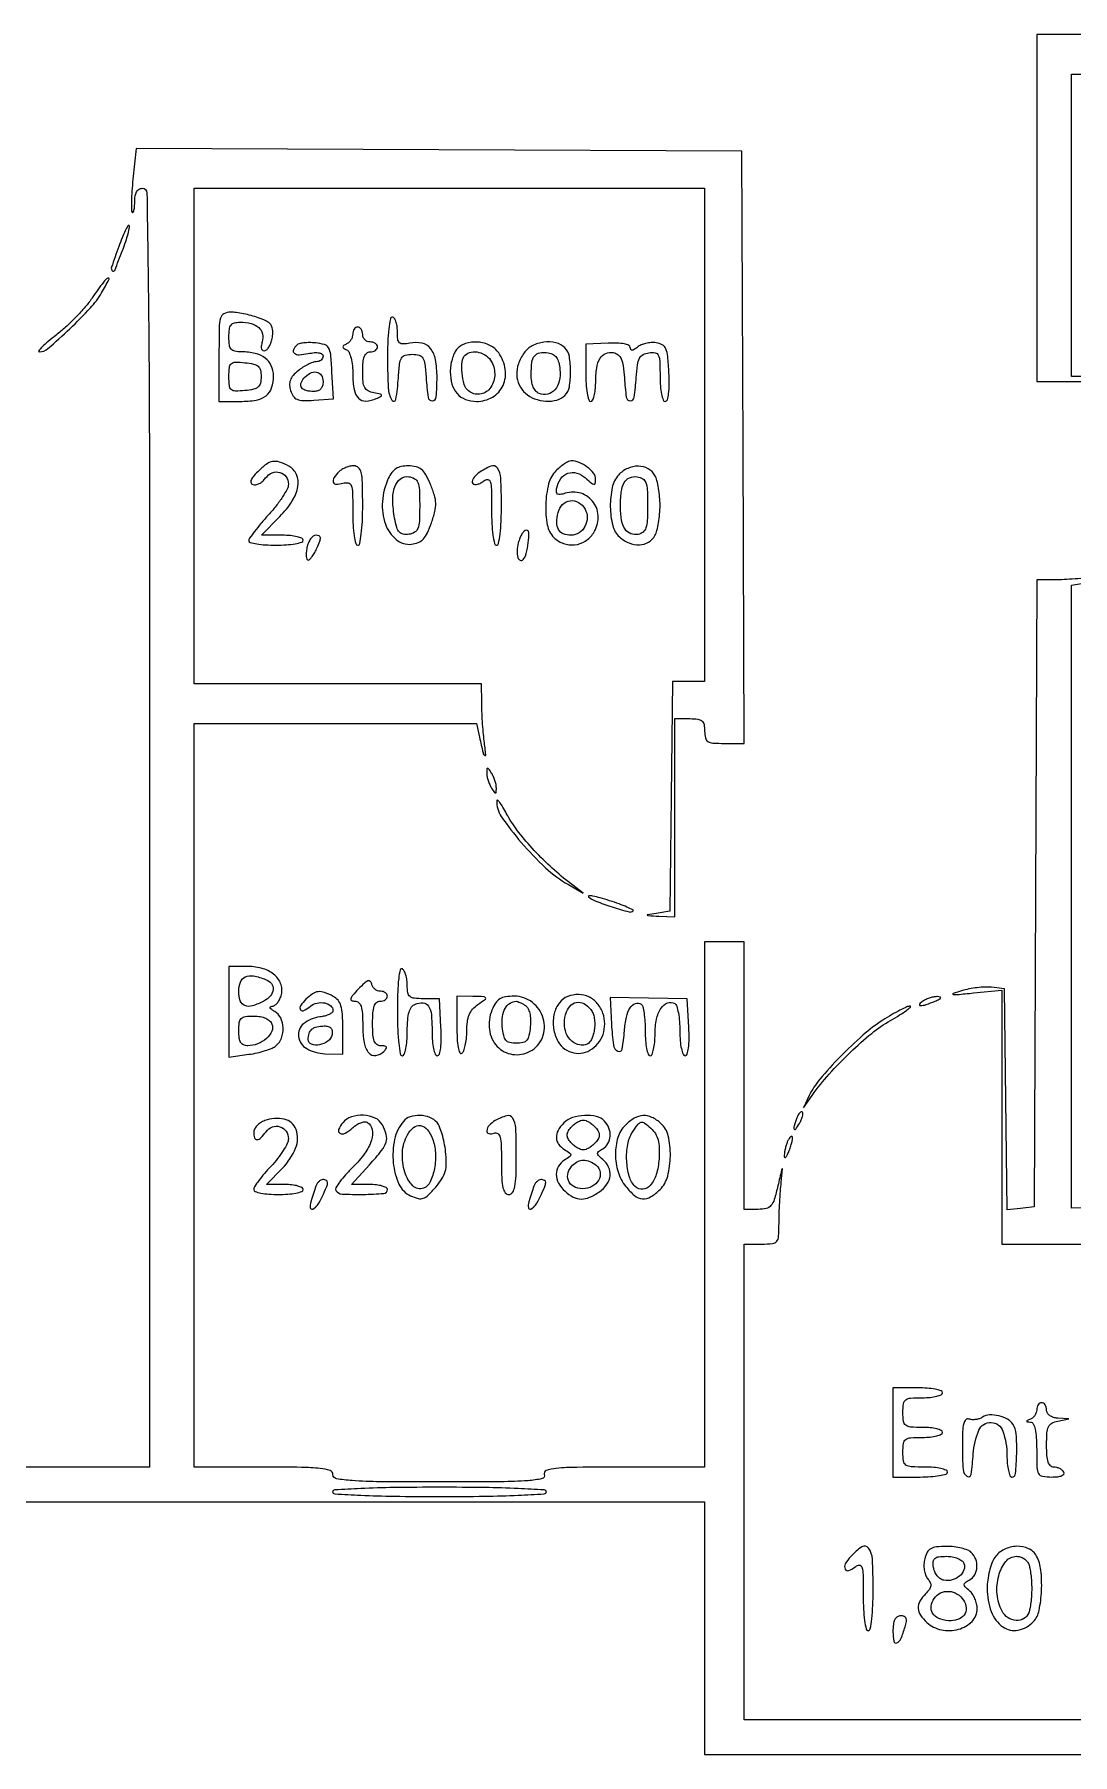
# Model space of a CAD drawing. Extents: x 0 to 673, y 20 to 657.
# Drawn here: x 209.8 to 419.2, y 20 to 367 of the extents above; entities that cross this region are included whole.
import ezdxf

# ---------------------------------------------------------------- set-up
doc = ezdxf.new("R2010")
doc.units = 0

msp = doc.modelspace()

# ---------------------------------------------------------------- linework, layer by layer
msp.add_lwpolyline([(17, 344.5), (17, 71), (181, 71), (345, 71), (345, 45.5), (345, 20), (405.5, 20), (466, 20), (466, 71.5), (466, 123), (541.5, 123), (617, 123), (617, 71.5), (617, 20), (621, 20), (625, 20), (625, 319), (625, 618), (321, 618), (17, 618)], close=True)
for points in [[(441, 367), (412, 367), (412, 332), (412, 297), (435.930449, 297)], [(440, 298), (419, 298), (419, 328.5), (419, 359), (444.5, 359)]]:
    msp.add_lwpolyline(points)
for points in [[(458, 27), (405.5, 27), (353, 27), (353, 75), (353, 123), (356.5, 123, 0.023431), (358.692189, 123.102788, 0.199231), (359.544906, 123.554358, 0.159527), (359.929091, 124.533018, 0.013776), (360.011006, 127.25, -0.007982), (360.046583, 129.167421, -0.004889), (360.146717, 131.426563, -0.0049), (360.289687, 133.661809, -0.008696), (360.457548, 135.5, 0.000845), (360.742105, 138.1551, 0.725752), (360.661291, 138.191216, 0.126467), (360.531206, 137.943686, 0.000469), (359.778943, 134.75, -0.014874), (359.046977, 131.999992, -0.10119), (358.387132, 130.767595, -0.163781), (357.442015, 130.184431, -0.057104), (355.8324, 130), (353, 130), (353, 157), (353, 184), (349, 184), (345, 184), (345, 131), (345, 78), (328.531385, 78, 0.002494), (319.242319, 77.953659, 0.021034), (315.062924, 77.735967, 0.057111), (313.017872, 77.303925, 0.427192), (312.638374, 76.5, -0.459364), (312.189548, 75.668217, -0.035902), (309.358709, 75.260696, -0.015952), (303.884077, 75.045427, -0.00185), (291.606989, 75, -0.001996), (279.517266, 75.048265, -0.015333), (273.851165, 75.267355, -0.027576), (270.699935, 75.661558, -0.36254), (270, 76.5, 0.325229), (269.420784, 77.296286, 0.051622), (267.416667, 77.723214, 0.023333), (263.670942, 77.948523, 0.003355), (256, 78), (242, 78), (242, 153), (242, 228), (270.480948, 228), (298.961896, 228), (299.568419, 225.25, 0.003331), (300.287817, 222.088522, 0.169844), (300.62277, 221.562345, 0.663434), (300.843481, 221.684093, 0.004767), (300.520083, 224.5, -0.00899), (300.328348, 226.303746, -0.005582), (300.165087, 228.426562, -0.005599), (300.050785, 230.525792, -0.010066), (300.011006, 232.25), (300, 236), (271, 236), (242, 236), (242, 286), (242, 336), (293.5, 336), (345, 336), (345, 286.240334), (345, 236.480667), (341.75, 236.490334), (338.5, 236.5), (338.231728, 213.314659), (337.963457, 190.129318), (335.231728, 189.714491, 0.001581), (333.45584, 189.439067, 0.598193), (333.421456, 189.340485, 0.197069), (333.608429, 189.252678, 0.000959), (335.75, 189.149832), (339, 189), (339, 209), (339, 229), (342, 229, -0.030103), (343.613599, 228.902765, -0.144586), (344.45, 228.541667, -0.173074), (344.873428, 227.824437, -0.047675), (345, 226.5, 0.054419), (345.151511, 225.112029, 0.201076), (345.649095, 224.406604, 0.124316), (346.675873, 224.075143, 0.016225), (348.990948, 224), (352.981896, 224), (352.740948, 283.75), (352.5, 343.5), (291.393254, 343.757632), (230.286508, 344.015264), (229.641364, 337.842856, 0.00829), (229.430531, 335.441239, 0.012382), (229.333161, 333.336162, 0.007402), (229.321537, 331.589978, 0.196796), (229.49811, 331.168557, 0.488072), (229.688838, 331.192082, 0.078193), (229.85257, 331.59743, 0.039245), (229.964897, 332.343835, 0.017732), (230, 333.333333, -0.041771), (230.095055, 334.469162, -0.086566), (230.390625, 335.305556, -0.121897), (230.869106, 335.814062, -0.144293), (231.5, 336, -0.409597), (232.461916, 335.053152, -0.00104), (232.747093, 314.25, -0.002615), (232.956463, 281.525607, -0.000292), (233, 207), (233, 78), (192.5, 78, 0.000988)], [(421.493003, 257.314098, -0.004554), (419.172234, 257.149537, -0.004605), (416.995436, 257.035211, -0.010816), (415.367886, 257), (412.014915, 257), (411.757457, 193.75), (411.5, 130.5), (408.769304, 130.18544), (406.038608, 129.870881), (405.769304, 152.18544), (405.5, 174.5), (402.856378, 174.806157, 0.039395), (401.604569, 174.851927, 0.018979), (400.003384, 174.723308, 0.018687), (398.334824, 174.461772, 0.025422), (396.856378, 174.094194, 0.00911), (395.134618, 173.537466, 0.771495), (395.147495, 173.364692, 0.068802), (395.909927, 173.330526, 0.00186), (399.25, 173.65326), (405, 174.230447), (405, 148.615223), (405, 123), (431.5, 123)], [(517.999428, 130.35808), (419, 130.216161), (419, 193.062767), (419, 255.909374), (422.75, 256.53658, 0.003106)]]:
    msp.add_lwpolyline(points, format="xyb")
for points in [[(226.769231, 324.230769, 0.004528), (225.311007, 320.057298, 0.285521), (225.480357, 319.331263, 0.537348), (225.953629, 319.427573, 0.004769), (227.538462, 323.461538, 0.010391), (228.178693, 325.248523, 0.015973), (228.650575, 326.822342, 0.010416), (228.966835, 328.122982, 0.256167), (228.866534, 328.466799, 0.495051), (228.628103, 328.434666, 0.014437), (228.07629, 327.396627, 0.018374), (227.441988, 325.987558, 0.01026)], [(221.414581, 313.87674, -0.026525), (220.002535, 312.053768, -0.014604), (218.097452, 309.97277, -0.014525), (216.036423, 307.969263, -0.022523), (214.134777, 306.37674, 0.010612), (212.508822, 305.079698, 0.022342), (211.315692, 303.991917, 0.032921), (210.638781, 303.221771, 0.622096), (210.748044, 303, 0.181543), (212.491224, 303.654497, 0.009943), (216.890441, 307.657172, 0.015685), (221.054983, 311.855931, 0.055932), (223.306536, 314.891444, 0.009841), (224.827356, 317.631089, 0.740728), (224.589049, 317.86816, 0.112988), (223.692305, 317.08592, 0.005614)], [(247, 302), (247, 293), (251.3, 293, 0.041127), (254.518118, 293.265153, 0.123702), (256.52356, 294.13814, 0.153836), (257.626048, 295.71962, 0.076025), (258, 298.164816, 0.107848), (257.55664, 300.196389, 0.124797), (256.317115, 301.735354, 0.103792), (254.288498, 302.684449, 0.057754), (251.565741, 303, -0.044775), (250.194125, 303.123075, -0.17276), (249.463812, 303.542313, -0.147827), (249.098018, 304.374797, -0.030128), (249, 306, -0.029981), (249.09397, 307.565727, -0.132281), (249.436224, 308.415399, -0.173596), (250.100477, 308.851615, -0.061104), (251.25, 308.984687, -0.056913), (253.484684, 308.714075, -0.122595), (255.013801, 307.921522, -0.159403), (255.754031, 306.66534, -0.118582), (255.722085, 305.045253, 0.032134), (255.544669, 304.130307, 0.114635), (255.604406, 303.5408, 0.235896), (255.879585, 303.269548, 0.159291), (256.328686, 303.270014, 0.145829), (256.800031, 303.597055, 0.052349), (257.245558, 304.29215, 0.04643), (257.601853, 305.203732, 0.040267), (257.805128, 306.210076, 0.057356), (257.810892, 307.570822, 0.140378), (257.434321, 308.488798, 0.112357), (256.56306, 309.191627, 0.029908), (254.905905, 309.882957, 0.019343), (253.50695, 310.310723, 0.014908), (251.952291, 310.671869, 0.015148), (250.477415, 310.922223, 0.034476), (249.350777, 311, 0.121238), (248.013582, 310.670925, 0.211238), (247.315299, 309.79287, 0.060048), (247.045299, 307.813003, 0.003896)], [(281, 301.5, 0.013827), (281.160639, 295.692059, 0.119135), (281.902986, 293.226513, 0.701594), (282.69199, 293.372045, 0.025187), (283.195209, 297.75, -0.012683), (283.445762, 300.543786, -0.10503), (283.849144, 301.744521, -0.196417), (284.601717, 302.316046, -0.065496), (286, 302.5, -0.065496), (287.398283, 302.316046, -0.196417), (288.150856, 301.744521, -0.10503), (288.554238, 300.543786, -0.012683), (288.804791, 297.75, 0.018905), (289.207464, 293.811458, 0.390496), (290.052748, 293.11873, 0.375806), (290.851225, 293.9039, 0.018714), (291, 297.877555, 0.042633), (290.694891, 301.449332, 0.126552), (289.695355, 303.674431, 0.174134), (287.975447, 304.733711, 0.099349), (285.505746, 304.756348, -0.035732), (284.110493, 304.591718, -0.204316), (283.427081, 304.846671, -0.178261), (283.083844, 305.543252, -0.026258), (283, 307.138672, 0.033196), (282.927152, 308.234706, 0.050915), (282.70625, 309.159485, 0.065943), (282.383878, 309.797412, 0.247683), (282, 310, 0.362465), (281.582553, 309.651608, 0.015687), (281.279412, 307.625, 0.019442), (281.06728, 304.918912, 0.009838)], [(274, 306.583333, -0.079041), (273.906914, 305.998166, -0.060848), (273.632812, 305.411458, -0.061238), (273.228021, 304.911833, -0.08292), (272.75, 304.583333, 0.029131), (272.14253, 304.255505, 0.260055), (272, 304, 0.260055), (272.14253, 303.744495, 0.029131), (272.75, 303.416667, -0.182286), (273.251456, 302.903191, -0.042383), (273.646959, 301.741809, -0.036776), (273.912709, 300.193574, -0.024122), (274, 298.385282, 0.044262), (274.266729, 295.378108, 0.151527), (275.158598, 293.65532, 0.212457), (276.649513, 293.070791, 0.094186), (278.75, 293.568952, 0.01417), (279.727411, 294.039913, 0.392267), (279.815812, 294.28529, 0.245429), (279.562324, 294.493484, 0.008269), (278.25, 294.745492, -0.07449), (277.087507, 295.133171, -0.156358), (276.418149, 295.796403, -0.099863), (276.086766, 296.945686, -0.020418), (276, 299.069551, -0.020883), (276.077241, 300.918099, -0.07038), (276.345409, 302.094925, -0.129139), (276.817073, 302.753607, -0.174878), (277.5, 303, 0.064853), (278.073457, 303.074694, 0.082425), (278.559375, 303.29375, 0.098894), (278.884432, 303.618646, 0.148195), (279, 304, 0.148195), (278.884432, 304.381354, 0.098894), (278.559375, 304.70625, 0.082425), (278.073457, 304.925306, 0.064853), (277.5, 305, -0.099038), (276.927543, 305.114514, -0.097945), (276.440625, 305.440625, -0.097945), (276.114514, 305.927543, -0.099038), (276, 306.5, 0.064853), (275.925306, 307.073457, 0.082425), (275.70625, 307.559375, 0.098894), (275.381354, 307.884432, 0.148195), (275, 308, 0.140362), (274.618662, 307.890798, 0.099913), (274.29375, 307.583854, 0.085122), (274.074923, 307.1248, 0.068857)], [(262.71406, 304.380727, 0.090962), (262.032609, 303.393096, 0.349608), (262.204849, 302.718842, 0.177186), (263.178879, 302.420409, 0.036008), (265, 302.65, -0.026134), (266.280771, 302.837208, -0.066631), (267.216667, 302.799583, -0.118186), (267.786022, 302.553121, -0.235987), (268, 302.125, -0.122709), (267.89309, 301.695937, -0.100766), (267.591918, 301.330469, -0.091074), (267.141439, 301.084929, -0.079517), (266.610784, 301, 0.087898), (265.925412, 300.878576, 0.028167), (264.972291, 300.467703, 0.027117), (263.942541, 299.881451, 0.027228), (262.983751, 299.187926, 0.041427), (261.963519, 298.211494, 0.090026), (261.403434, 297.287546, 0.102649), (261.24443, 296.307291, 0.065985), (261.446309, 295.169164, 0.07177), (261.993778, 294.037627, 0.146883), (262.749975, 293.419594, 0.095531), (263.95401, 293.171722, 0.020049), (266.114093, 293.231238), (270.081501, 293.5), (269.79075, 299, 0.009722), (269.539706, 302.468187, 0.107726), (269.123035, 303.785587, 0.194819), (268.274127, 304.451294, 0.045672), (266.46406, 304.797393, 0.023563), (265.249413, 304.85882, 0.028525), (264.110172, 304.797672, 0.029193), (263.179428, 304.638837, 0.140413)], [(294.955778, 303.446716, 0.069847), (294.46094, 302.645482, 0.032917), (294.045343, 301.499763, 0.031819), (293.761502, 300.221761, 0.038753), (293.666667, 299, 0.069328), (294.019039, 296.470864, 0.112151), (295.056401, 294.57305, 0.121668), (296.740102, 293.40865, 0.090975), (298.967457, 293, 0.132449), (302.196396, 293.87061, 0.154915), (304.320658, 296.212624, 0.146427), (304.773692, 299.462455, 0.115189), (303.443296, 302.777494, 0.12534), (301.68644, 304.288798, 0.095877), (299.234445, 304.967026, 0.098564), (296.765684, 304.674833, 0.141883)], [(302.020215, 300.962227, -0.138407), (302.634304, 298.168001, -0.154197), (301.652646, 295.596866, -0.197846), (299.597499, 294.448797, -0.205711), (297.373252, 295.105192, -0.147199), (296.499746, 296.421803, -0.049046), (296.045627, 298.715487, -0.048792), (296.045766, 301.019515, -0.173673), (296.666667, 302.333333, -0.155465), (297.883707, 302.962209, -0.105185), (299.455899, 302.89752, -0.097034), (300.972227, 302.175895, -0.110889)], [(308.556704, 302.777494, 0.067646), (307.416523, 300.565461, 0.093854), (307.075931, 298.366705, 0.10311), (307.567323, 296.349733, 0.098003), (308.828741, 294.654988, 0.095675), (310.672626, 293.537657, 0.074389), (312.973101, 293.058092, 0.078261), (315.192904, 293.278994, 0.133282), (316.8, 294.2, 0.154343), (317.698271, 295.929095, 0.043242), (317.96435, 299, 0.043242), (317.698271, 302.070905, 0.154343), (316.8, 303.8, 0.138143), (314.986154, 304.816615, 0.090171), (312.575583, 304.952826, 0.088024), (310.21761, 304.225989, 0.121894)], [(315.801065, 299.414825, -0.078594), (315.663224, 297.104367, -0.124832), (314.779761, 295.342663, -0.158357), (313.339052, 294.47223, -0.150057), (311.626748, 294.589736, -0.122115), (310.939555, 295.069449, -0.079822), (310.424423, 295.892873, -0.062945), (310.104727, 297.030301, -0.037086), (310, 298.440322, -0.030908), (310.151437, 300.887774, -0.137855), (310.703084, 302.201409, -0.192223), (311.740145, 302.794394, -0.070564), (313.458849, 302.792183, -0.090075), (314.41416, 302.473645, -0.116252), (315.099291, 301.856827, -0.090174), (315.548755, 300.867653, -0.037356)], [(321, 298.782516, 0.016198), (321.071955, 296.561953, 0.02662), (321.293234, 294.695629, 0.025024), (321.607619, 293.298129, 0.336803), (322, 293, 0.286425), (322.387424, 293.241771, 0.047676), (322.710748, 294.101562, 0.039916), (322.936978, 295.312981, 0.025193), (323.015313, 296.75, -0.033222), (323.228396, 299.767343, -0.099715), (323.90569, 301.708571, -0.165178), (325.045904, 302.686496, -0.143312), (326.619827, 302.839399, -0.125039), (327.549587, 302.40551, -0.120706), (328.174217, 301.575494, -0.068181), (328.567127, 300.14876, -0.017096), (328.804791, 297.741006, 0.017579), (329.193184, 293.844676, 0.376418), (330.000209, 293.142178, 0.374348), (330.807239, 293.850226, 0.017542), (331.195209, 297.75, -0.015171), (331.442993, 300.366521, -0.08572), (331.850113, 301.702575, -0.154754), (332.563106, 302.432193, -0.087414), (333.75, 302.819551, -0.077157), (335.005781, 302.803314, -0.24511), (335.654802, 302.312298, -0.101748), (335.943724, 301.129485, -0.009195), (336, 298.069551, 0.018559), (336.073698, 296.084782, 0.032507), (336.301775, 294.457146, 0.036239), (336.632545, 293.292225, 0.315287), (337.049904, 293, 0.332336), (337.476367, 293.318652, 0.039441), (337.736472, 294.547761, 0.031464), (337.857582, 296.358183, 0.014001), (337.799904, 298.75, 0.010328), (337.55708, 302.081146, 0.078047), (337.1692, 303.605294, 0.165664), (336.449575, 304.404059, 0.092337), (335.194958, 304.826764, 0.051913), (334.206315, 304.863449, 0.040508), (333.142566, 304.705273, 0.041702), (332.165604, 304.390233, 0.074494), (331.444958, 303.954319, -0.025906), (330.7829, 303.460438, -0.131024), (330.350505, 303.313028, -0.298091), (330.098197, 303.454629, -0.120572), (330, 303.85592, 0.29379), (329.715995, 304.297548, 0.057399), (328.772503, 304.603031, 0.04107), (327.349125, 304.76941, 0.019443), (325.5, 304.760881), (321, 304.565031)], [(255.5, 298, -0.054719), (255.355282, 296.681597, -0.161027), (254.893664, 295.907951, -0.126565), (253.980404, 295.453521, -0.028459), (252.25, 295.186642, -0.022077), (250.302476, 295.08533, -0.182315), (249.484802, 295.386439, -0.191801), (249.092234, 296.143654, -0.024828), (249, 298, -0.024828), (249.092234, 299.856346, -0.191801), (249.484802, 300.613561, -0.182315), (250.302476, 300.91467, -0.022077), (252.25, 300.813358, -0.028459), (253.980404, 300.546479, -0.126565), (254.893664, 300.092049, -0.161027), (255.355282, 299.318403, -0.054719)], [(268, 297, -0.071747), (267.878158, 296.155257, -0.114358), (267.520833, 295.522727, -0.121151), (266.939254, 295.135244, -0.086866), (266.166667, 295, -0.054275), (264.578992, 295.172852, -0.176901), (263.700904, 295.732052, -0.24349), (263.549187, 296.585826, -0.098039), (264.131121, 297.657991, -0.091944), (265.392772, 298.709283, -0.171602), (266.687454, 298.933434, -0.215909), (267.633417, 298.294906, -0.13882)], [(254.8125, 278.8125, 0.022683), (253.882883, 277.794481, 0.087588), (253.459312, 277.054617, 0.203934), (253.488429, 276.54549, 0.199996), (253.875875, 276.208042, 0.135928), (254.44971, 276.178434, 0.067452), (255.138836, 276.432603, 0.059296), (255.831664, 276.913234, 0.053669), (256.418768, 277.558021, -0.138226), (257.73498, 278.589517, -0.166993), (259.294083, 278.68172, -0.175565), (260.525936, 277.803314, -0.152097), (261, 276.280941, -0.122748), (260.762756, 275.329118, -0.021887), (259.825, 273.737093, -0.022496), (258.531401, 271.929191, -0.018625), (257, 270.123176, 0.009246), (255.467609, 268.383224, 0.013112), (254.175, 266.776045, 0.009165), (253.167914, 265.402857, 0.154834), (253, 264.873619, 0.344555), (253.268314, 264.53048, 0.021506), (254.615625, 264.256626, 0.024458), (256.391512, 264.06297, 0.014929), (258.5, 264, 0.017105), (260.60834, 264.072146, 0.027868), (262.384375, 264.29375, 0.026982), (263.707933, 264.608967, 0.332234), (264, 265, 0.302192), (263.742134, 265.387697, 0.040859), (262.765384, 265.70625, 0.035972), (261.407855, 265.927658, 0.022444), (259.797052, 266), (255.594104, 266), (259.297052, 269.792163, 0.050373), (261.788889, 272.919165, 0.100341), (262.93512, 275.855588, 0.147852), (262.641197, 278.264172, 0.167642), (261.065741, 279.964816, 0.04222), (259.193402, 280.771938, 0.126886), (257.815865, 280.86879, 0.117602), (256.501097, 280.287382, 0.03374)], [(271.2, 278.8, 0.048726), (270.187441, 277.568205, 0.235564), (270.07521, 276.695896, 0.325908), (270.677248, 276.278735, 0.070914), (272, 276.5, -0.121981), (273.091647, 276.570585, -0.273383), (273.69803, 276.047357, -0.075726), (273.954074, 274.590649, -0.005707), (274, 270.567388, 0.01368), (274.070228, 268.001117, 0.024102), (274.288067, 265.891847, 0.021756), (274.59878, 264.315484, 0.34607), (275, 264, 0.358912), (275.413821, 264.340974, 0.01702), (275.71875, 266.25, 0.020476), (275.932089, 268.801826, 0.010616), (276, 272, 0.005878), (275.946065, 276.588001, 0.049491), (275.69375, 278.638889, 0.146671), (275.141555, 279.620132, 0.194122), (274.2, 280, 0.056383), (273.422897, 279.91209, 0.038823), (272.57625, 279.6475, 0.039117), (271.790842, 279.259641, 0.062206)], [(281.160515, 277.452947, 0.089537), (279.97565, 272.791803, 0.10287), (280.591339, 268.248258, 0.133533), (282.752335, 265.124523, 0.206703), (285.846693, 264.192908, 0.069939), (287.225613, 264.552176, 0.106456), (288.238718, 265.255198, 0.079659), (289.060149, 266.473938, 0.025716), (289.87564, 268.5, 0.022102), (290.561513, 270.823467, 0.067229), (290.739556, 272.456637, 0.068961), (290.475996, 274.055512, 0.024121), (289.676667, 276.25, 0.025591), (288.727965, 278.220447, 0.093357), (287.852726, 279.289475, 0.11949), (286.773269, 279.825251, 0.055773), (285.211542, 280, 0.049377), (283.786283, 279.858906, 0.091236), (282.708636, 279.429333, 0.092961), (281.867467, 278.650911, 0.05285)], [(287.5, 272, -0.010425), (287.433672, 268.819211, -0.079947), (287.136131, 267.360779, -0.173514), (286.484433, 266.593949, -0.095645), (285.306961, 266.187913, -0.075686), (284.154393, 266.199124, -0.17354), (283.404783, 266.612998, -0.111895), (282.887234, 267.560803, -0.022878), (282.446903, 269.43134, -0.039952), (282.063834, 273.045931, -0.088273), (282.478029, 275.7797, -0.147147), (283.610528, 277.370553, -0.203021), (285.285346, 277.814919, -0.093554), (286.478393, 277.409181, -0.174881), (287.135019, 276.645486, -0.080774), (287.433759, 275.191907, -0.010375)], [(299.442702, 278.581761, 0.040505), (298.752544, 277.985739, 0.065472), (298.285641, 277.367378, 0.093241), (298.099566, 276.824187, 0.236646), (298.227406, 276.43926, 0.176316), (298.618252, 276.256996, 0.081002), (299.18664, 276.299328, 0.065152), (299.839124, 276.549489, 0.049162), (300.475834, 276.979944, -0.191277), (301.243092, 277.229731, -0.32391), (301.740901, 276.819085, -0.058742), (301.959118, 275.238726, -0.004966), (302, 271.122445, 0.012311), (302.069224, 268.311462, 0.022566), (302.2851, 266.030611, 0.019745), (302.593445, 264.326197, 0.351583), (303, 264, 0.358912), (303.413821, 264.340974, 0.01702), (303.71875, 266.25, 0.020476), (303.932089, 268.801826, 0.010616), (304, 272, 0.011938), (303.868034, 277.526451, 0.140378), (303.184513, 279.543794, 0.351397), (301.868867, 279.935459, 0.061296)], [(315, 279, 0.13622), (313.519775, 276.382201, 0.053037), (312.943193, 272.22691, 0.053071), (313.250327, 268.091832, 0.152469), (314.571429, 265.571429, 0.109546), (316.512033, 264.335276, 0.115161), (318.757071, 264.065382, 0.114343), (320.901934, 264.817745, 0.106828), (322.559875, 266.451037, 0.143411), (323.518227, 269.603088, 0.158308), (322.567373, 272.63681, 0.16381), (320.051381, 274.464794, 0.153928), (316.870307, 274.458837, -0.031512), (315.846014, 274.203472, -0.188989), (315.316764, 274.306492, -0.250514), (315.086744, 274.713831, -0.05436), (315.15808, 275.546255, -0.107259), (315.970545, 277.426866, -0.155052), (317.410599, 278.502717, -0.157566), (319.189244, 278.540822, -0.111565), (320.941464, 277.552974, 0.009663), (322.142169, 276.507838, 0.145857), (322.644759, 276.291042, 0.392621), (322.921408, 276.493042, 0.048), (323, 277.309829, 0.166865), (322.586765, 278.513581, 0.066923), (321.327306, 279.749047, 0.063643), (319.675804, 280.683747, 0.097282), (318.065741, 281, 0.116722), (317.525878, 280.872232, 0.028322), (316.725562, 280.4125, 0.027517), (315.843917, 279.76554, 0.024335)], [(327.654988, 278.171259, 0.132176), (326.349539, 275.618617, 0.056005), (325.970207, 271.760764, 0.056204), (326.451075, 267.9698, 0.150309), (327.828741, 265.654988, 0.086854), (329.757101, 264.43984, 0.107444), (331.842937, 264.071151, 0.122889), (333.687327, 264.608843, 0.138674), (334.964816, 265.934259, 0.059996), (335.363636, 266.957802, 0.02067), (335.695915, 268.513952, 0.020198), (335.923892, 270.276348, 0.022067), (336, 272, 0.022067), (335.923892, 273.723652, 0.020198), (335.695915, 275.486048, 0.02067), (335.363636, 277.042198, 0.059996), (334.964816, 278.065741, 0.147558), (333.617035, 279.416218, 0.120316), (331.63159, 279.931473, 0.10897), (329.469442, 279.487219, 0.104251)], [(333.5, 272.013695, -0.011781), (333.430076, 269.046394, -0.066078), (333.147825, 267.487208, -0.13888), (332.574361, 266.625224, -0.130103), (331.619827, 266.165302, -0.138768), (330.085421, 266.296847, -0.158714), (328.940811, 267.215086, -0.10405), (328.242523, 269.001942, -0.04011), (328.015313, 271.668213, -0.029253), (328.179398, 274.72343, -0.097604), (328.782994, 276.629129, -0.167062), (329.84815, 277.598594, -0.138133), (331.377278, 277.802872, -0.102662), (332.504202, 277.396191, -0.168675), (333.13947, 276.61963, -0.07737), (333.43326, 275.147777, -0.010646)], [(320.865518, 271.275823, -0.1301), (321.308864, 269.55004, -0.122299), (320.85714, 267.785941, -0.126468), (319.650873, 266.479802, -0.144373), (318.023833, 266, -0.09561), (316.475952, 266.298718, -0.169391), (315.507048, 267.143177, -0.137011), (315.151376, 268.559747, -0.054948), (315.424909, 270.556835, -0.13189), (316.338194, 272.196604, -0.168819), (317.872257, 272.967911, -0.16867), (319.55506, 272.621873, -0.131651)], [(264.755249, 263.5, 0.025649), (264.622535, 262.541576, 0.043837), (264.623592, 261.734375, 0.058366), (264.74108, 261.170808, 0.322719), (264.978157, 261, 0.206617), (265.317364, 261.146422, 0.030346), (265.80771, 261.734375, 0.030074), (266.330638, 262.542507, 0.02167), (266.818046, 263.5, 0.016688), (267.362615, 264.809318, 0.112903), (267.457105, 265.500195, 0.26661), (267.202642, 265.864255, 0.110363), (266.595138, 266, 0.161708), (266.038693, 265.815205, 0.0739), (265.492852, 265.265625, 0.061722), (265.038961, 264.456389, 0.049789)], [(307.398956, 264.45343, 0.049559), (307.163388, 262.861044, 0.08154), (307.319099, 261.511692, 0.215132), (307.783058, 260.962438, 0.338267), (308.359324, 261.083333, 0.115837), (309.012997, 262.335894, 0.034043), (309.408708, 264.482649, 0.030364), (309.518031, 266.523513, 0.412108), (309.038104, 267, 0.196898), (308.609404, 266.824371, 0.055366), (308.144104, 266.251945, 0.046803), (307.717029, 265.428342, 0.034747)], [(301.030626, 218, 0.050718), (301.10006, 217.317242, 0.027466), (301.315379, 216.5, 0.027073), (301.628749, 215.684006, 0.038252), (302, 215, 0.007261), (302.591006, 214.113979, 0.246842), (302.807812, 214, 0.399741), (302.947847, 214.133247, 0.012417), (302.969374, 215, 0.050718), (302.89994, 215.682758, 0.027466), (302.684621, 216.5, 0.027073), (302.371251, 217.315994, 0.038252), (302, 218, 0.007261), (301.408994, 218.886021, 0.246842), (301.192188, 219, 0.399741), (301.052153, 218.866753, 0.012417)], [(303.044196, 212.445781, 0.162963), (303.964623, 209.259149, 0.02568), (307.997655, 204.015392, 0.029422), (312.906512, 198.910208, 0.055522), (317.5, 195.523986), (320.5, 193.789067), (317.5, 196.090384, -0.024477), (313.813353, 199.216485, -0.020191), (310.194692, 202.887836, -0.02078), (307.097293, 206.593389, -0.042234), (305.049162, 209.786887, 0.011831), (304.29207, 211.141952, 0.028239), (303.651386, 212.099596, 0.066087), (303.22681, 212.530435, 0.609545)], [(321.591134, 193.079668, 0.095308), (323.033919, 192.185436, 0.013829), (326.310724, 191.036809, 0.008416), (329.737873, 190.004162, 0.271712), (330.54866, 190.215327, 0.513942), (330.510717, 190.444494, 0.011609), (329.331482, 190.991066, 0.016248), (327.765155, 191.613613, 0.009078), (325.822793, 192.273857, 0.009025), (323.908918, 192.848028, 0.021313), (322.459277, 193.188662, 0.04669), (321.663462, 193.26438, 0.683495)], [(249, 169.868331), (249, 160.736662), (253.039219, 161.278435, 0.022072), (254.692734, 161.575003, 0.021785), (256.321021, 162.017187, 0.02227), (257.709189, 162.529049, 0.073866), (258.539219, 163.032549, 0.132796), (259.623222, 164.5703, 0.098301), (259.943835, 166.63565, 0.101224), (259.451434, 168.615776, 0.150597), (258.25, 169.919901, -0.027845), (257.649805, 170.315785, -0.109557), (257.361455, 170.648701, -0.355724), (257.402274, 170.863272, -0.170003), (257.682612, 170.969591, 0.144511), (258.183459, 171.131542, 0.063075), (258.710979, 171.599619, 0.054968), (259.183573, 172.276915, 0.048054), (259.522745, 173.071664, 0.152673), (259.532343, 175.290826, 0.137378), (258.285293, 177.229014, 0.109012), (255.920432, 178.548263, 0.073051), (252.845012, 179), (249, 179)], [(256.418213, 176.393011, -0.132173), (257.567887, 175.556122, -0.192178), (257.933149, 174.371213, -0.160504), (257.394237, 173.093, -0.090775), (256.065741, 172.035184, -0.04526), (253.760804, 171.05812, -0.171781), (252.220581, 171.10397, -0.224985), (251.30738, 172.068256, -0.079063), (251, 174, -0.090017), (251.338329, 175.864013, -0.201616), (252.308109, 176.890498, -0.150754), (253.963097, 177.08442, -0.045981)], [(283, 170.059017, 0.009091), (283.066655, 166.393222, 0.018397), (283.277597, 163.514754, 0.014358), (283.578862, 161.355955, 0.365999), (284, 161, 0.320084), (284.389545, 161.27784, 0.032533), (284.70625, 162.437322, 0.031166), (284.92778, 164.017496, 0.019246), (285, 165.893011, -0.017615), (285.082534, 168.234965, -0.052761), (285.362429, 169.809941, -0.084857), (285.854362, 170.826735, -0.147166), (286.590242, 171.396256, -0.110913), (288.22023, 171.63508, -0.238559), (289.278027, 170.995523, -0.11817), (289.852743, 169.280683, -0.022036), (290, 165.940983, 0.019243), (290.074156, 164.014866, 0.033115), (290.303122, 162.426532, 0.037025), (290.634637, 161.2882, 0.313008), (291.049904, 161, 0.332336), (291.476367, 161.318652, 0.039441), (291.736472, 162.547761, 0.031464), (291.857582, 164.358183, 0.014001), (291.799904, 166.75), (291.5, 172.5), (288.25, 172.490334, -0.025074), (286.421187, 172.576649, -0.149673), (285.549959, 172.939302, -0.181327), (285.12103, 173.687643, -0.040448), (285, 175.181317, 0.034118), (284.926281, 176.260412, 0.039083), (284.70625, 177.270198, 0.042774), (284.385054, 178.078669, 0.139281), (284, 178.5, 0.512571), (283.562879, 178.318409, 0.027966), (283.260541, 176.596765, 0.021716), (283.059776, 173.906719, 0.007767)], [(264.52381, 172.380952, 0.048637), (263.462782, 171.090662, 0.303359), (263.461211, 170.2778, 0.38165), (264.146236, 170.09961, 0.054562), (265.463099, 170.969375, -0.118546), (266.784501, 171.618696, -0.102997), (268.330391, 171.642621, -0.125701), (269.540327, 171.073176, -0.223835), (270, 170.097807, -0.223271), (269.815344, 169.704895, -0.060474), (269.221816, 169.323353, -0.048989), (268.365315, 169.008159, -0.033974), (267.350862, 168.816422, 0.138668), (264.075837, 167.453102, 0.264852), (263.043959, 164.891517, 0.233285), (264.710624, 162.419698, 0.123132), (268.358077, 161.393929), (272, 161.287859), (272, 166.608746, 0.01529), (271.915405, 169.374425, 0.058631), (271.610482, 171.066584, 0.096699), (271.022009, 172.174624, 0.099928), (270.065741, 172.964816, 0.035861), (268.293934, 173.755431, 0.113732), (267.01352, 173.911802, 0.124107), (265.859269, 173.487956, 0.046666)], [(275.14504, 174.462862, 0.011777), (273.965051, 173.169134, 0.105462), (273.594744, 172.500458, 0.373843), (273.754971, 172.141578, 0.109275), (274.39504, 172, -0.177712), (275.170898, 171.715248, -0.140541), (275.670253, 170.966276, -0.064045), (275.932039, 169.534731, -0.01324), (276, 166.968615, 0.042952), (276.288801, 163.612906, 0.131981), (277.239805, 161.561781, 0.263858), (278.640092, 161.03751, 0.158223), (280.267217, 161.867217, 0.036758), (280.746205, 162.422332, 0.282867), (280.774818, 162.75, 0.251004), (280.489483, 162.951437, 0.030727), (279.7, 163, -0.147655), (278.871722, 163.250051, -0.157075), (278.344444, 163.911765, -0.07511), (278.070947, 165.187014, -0.015333), (278, 167.5, -0.016668), (278.072487, 169.673807, -0.063857), (278.333333, 171, -0.12648), (278.803001, 171.727332, -0.188641), (279.5, 172, 0.064853), (280.073457, 172.074694, 0.082425), (280.559375, 172.29375, 0.098894), (280.884432, 172.618646, 0.148195), (281, 173, 0.141312), (280.890028, 173.381339, 0.099808), (280.580914, 173.70625, 0.084796), (280.118633, 173.925106, 0.06835), (279.573324, 174, -0.096039), (279.003942, 174.110383, -0.078482), (278.470758, 174.429716, -0.077166), (278.054357, 174.903996, -0.08746), (277.823324, 175.462862, 0.153666), (277.523269, 175.983929, 0.282344), (277.059512, 176.07457, 0.097046), (276.331598, 175.62745, 0.01587)], [(295, 166.940983, 0.012167), (295.061269, 164.423493, 0.033287), (295.26576, 162.656461, 0.058059), (295.580588, 161.63054, 0.455789), (296, 161.5, 0.168176), (296.387536, 161.975342, 0.032282), (296.70625, 163.058321, 0.031139), (296.926713, 164.429554, 0.024293), (297, 165.937045, -0.031695), (297.120493, 167.835941, -0.067303), (297.500033, 169.256136, -0.079609), (298.190391, 170.371024, -0.062178), (299.25, 171.325576, 0.006584), (300.750562, 172.401963, 0.390125), (300.809208, 172.704555, 0.251728), (300.482332, 172.893931, 0.003938), (298.25, 172.947548), (295, 173)], [(302.076163, 170.183873, 0.131299), (301.5561, 166.254688, 0.156177), (303.140476, 162.883682, 0.171761), (306.246291, 161.261308, 0.159475), (309.791831, 161.888591, 0.178695), (312.258914, 164.669101, 0.164447), (312.435577, 168.497988, 0.158523), (310.238618, 171.748885, 0.167045), (306.598267, 173, 0.035631), (304.818439, 172.873003, 0.104001), (303.667633, 172.453289, 0.111442), (302.829019, 171.625428, 0.044325)], [(308.824183, 171.129823, -0.135355), (309.342188, 170.558699, -0.058992), (309.695935, 169.588833, -0.048667), (309.86581, 168.334761, -0.033157), (309.824183, 166.895135, -0.025951), (309.553135, 165.065662, -0.124354), (309.101427, 164.121932, -0.165031), (308.329156, 163.648628, -0.055737), (307, 163.5, -0.055737), (305.670844, 163.648628, -0.165031), (304.898573, 164.121932, -0.124354), (304.446865, 165.065662, -0.025951), (304.175817, 166.895135, -0.057584), (304.215962, 168.91775, -0.093518), (304.75721, 170.543495, -0.120717), (305.726325, 171.587643, -0.146632), (307, 171.969374, -0.090869), (307.273148, 171.91932, -0.017215), (307.742104, 171.722756, -0.017871), (308.280549, 171.451225, -0.015563)], [(317.378419, 172.949654, 0.144953), (315.682298, 171.675077, 0.099799), (314.652733, 169.4854, 0.088414), (314.4812, 166.81752, 0.08389), (315.232217, 164.201369, 0.205254), (318.107135, 161.685102, 0.213373), (321.84926, 162.084604, 0.180388), (324.49421, 165.308541, 0.169861), (324.466982, 169.572498, 0.088542), (323.334119, 171.553291, 0.107927), (321.649922, 172.859409, 0.10904), (319.588796, 173.336333, 0.091934)], [(322.290071, 169.904777, -0.083108), (322.626976, 169.099184, -0.038974), (322.798942, 167.97924, -0.037215), (322.799007, 166.748313, -0.042917), (322.611909, 165.589858, -0.039644), (322.174995, 164.293821, -0.114177), (321.618351, 163.533196, -0.141315), (320.862974, 163.18595, -0.074781), (319.823501, 163.185081, -0.140805), (318.184908, 163.933045, -0.119765), (317.069891, 165.480414, -0.103373), (316.689346, 167.57167, -0.082771), (317.125315, 169.824241, -0.120406), (318.090107, 171.246643, -0.181852), (319.467461, 171.789385, -0.162957), (320.978539, 171.309538, -0.094858)], [(326.203889, 167.361394, 0.019329), (326.59853, 163.157079, 0.243029), (327.482793, 161.88935, 0.507772), (328.363496, 162.319967, 0.026338), (328.818911, 165.983572, -0.034484), (329.21393, 168.78772, -0.088111), (329.981071, 170.682725, -0.1711), (331.017695, 171.506452, -0.225224), (332.202254, 171.375, -0.202341), (332.515211, 170.934707, -0.018221), (332.765662, 169.575381, -0.021397), (332.941938, 167.869646, -0.015049), (333, 165.940983, 0.019057), (333.072213, 164.047067, 0.030878), (333.29375, 162.451414, 0.03204), (333.610332, 161.279067, 0.321151), (334, 161, 0.307212), (334.388179, 161.263362, 0.038512), (334.70625, 162.285907, 0.034625), (334.927694, 163.69977, 0.021538), (335, 165.377555, -0.050709), (335.301086, 168.338673, -0.092516), (336.215321, 170.58082, -0.156685), (337.520036, 171.653881, -0.237049), (338.956195, 171.527073, -0.184531), (339.362764, 170.994764, -0.025651), (339.693382, 169.620052, -0.026542), (339.923757, 167.880361, -0.019649), (340, 165.940983, 0.019243), (340.074156, 164.014866, 0.033115), (340.303122, 162.426532, 0.037025), (340.634637, 161.2882, 0.313008), (341.049904, 161, 0.332336), (341.476367, 161.318652, 0.039441), (341.736472, 162.547761, 0.031464), (341.857582, 164.358183, 0.014001), (341.799904, 166.75), (341.5, 172.5), (333.703889, 172.622895), (325.907777, 172.74579)], [(380.945781, 168.156998, 0.03833), (376.948496, 165.146095, 0.018965), (372.341004, 160.765862, 0.01814), (368.235681, 156.237839, 0.063719), (366.106938, 152.938048), (364.942229, 150.5), (366.71815, 153, -0.027403), (370.126295, 157.280311, -0.019959), (374.349635, 161.6607, -0.02027), (378.709909, 165.509737, -0.040469), (382.5, 168.112566, 0.00867), (384.347182, 169.215358, 0.018659), (385.721573, 170.141318, 0.028387), (386.520462, 170.796577, 0.680102), (386.445781, 170.990616, 0.110866), (385.813303, 170.854533, 0.010745), (384.39529, 170.162112, 0.013222), (382.725404, 169.245119, 0.010082)], [(389, 172, 0.095694), (388.381869, 171.407129, 0.608383), (388.533606, 171.114008, 0.081911), (389.686554, 171.304162, 0.019739), (391.5, 172, 0.014925), (392.341871, 172.391929, 0.152377), (392.615423, 172.656114, 0.491407), (392.535375, 172.838733, 0.051935), (392, 172.914402, 0.053798), (391.317134, 172.865933, 0.029384), (390.5, 172.668473, 0.028934), (389.684071, 172.367204, 0.040566)], [(257.693865, 167.355392, -0.200898), (257.650983, 165.931658, -0.104382), (256.578607, 164.475107, -0.08794), (254.805084, 163.381107, -0.094603), (252.80887, 163, -0.102221), (251.961311, 163.175106, -0.156442), (251.400739, 163.664623, -0.104592), (251.090823, 164.557276, -0.031445), (251, 166, -0.03079), (251.104308, 167.69227, -0.168437), (251.502615, 168.502588, -0.166606), (252.319737, 168.897319, -0.029968), (254.031385, 169, -0.041593), (255.33895, 168.891039, -0.064032), (256.423982, 168.562322, -0.078337), (257.224509, 168.039657, -0.117948)], [(269.813108, 165.25, -0.190911), (268.989615, 163.952758, -0.106852), (267.254075, 163.188098, -0.140798), (265.66048, 163.312093, -0.313007), (265, 164.263782, -0.079304), (265.196999, 165.498011, -0.139122), (265.770642, 166.349182, -0.12215), (266.767932, 166.84106, -0.053829), (268.239991, 167, -0.066088), (269.056503, 166.891604, -0.144649), (269.58887, 166.564274, -0.153705), (269.838458, 166.01601, -0.077783)], [(363.623539, 148.461341, 0.013074), (363.038161, 146.807875, 0.18392), (363.068872, 146.189955, 0.582659), (363.370907, 146.158973, 0.022794), (364.122073, 147.325003, 0.028467), (364.494276, 148.058111, 0.039963), (364.734072, 148.751423, 0.045448), (364.826923, 149.318576, 0.217548), (364.715202, 149.618131, 0.299281), (364.487156, 149.665262, 0.109577), (364.201425, 149.471425, 0.064271), (363.896209, 149.051117, 0.033338)], [(256.25, 147.900823, 0.055601), (255.389532, 147.466997, 0.058316), (254.660937, 146.860043, 0.065037), (254.165441, 146.18022, 0.125641), (254, 145.532224, 0.076622), (254.171218, 144.421488, 0.341705), (254.67824, 144.069849, 0.190092), (255.45261, 144.422985, 0.03398), (256.49515, 145.66248, -0.146828), (257.777465, 146.632962, -0.167077), (259.31149, 146.6716, -0.168921), (260.533189, 145.760861, -0.14999), (261, 144.239723, -0.115466), (260.780303, 143.301057, -0.026041), (259.971875, 141.862191, -0.025654), (258.839761, 140.260404, -0.022412), (257.5, 138.706019, 0.012442), (256.159468, 137.212021, 0.016799), (255.028125, 135.792298, 0.013845), (254.172725, 134.572441, 0.147011), (254, 133.99768, 0.322687), (254.280188, 133.608738, 0.031334), (255.46875, 133.293069, 0.030463), (257.083443, 133.072036, 0.018786), (259, 133, 0.01883), (260.916554, 133.072205, 0.03053), (262.53125, 133.29375, 0.031449), (263.719449, 133.610183, 0.322437), (264, 134, 0.285299), (263.760072, 134.386259, 0.048765), (262.914251, 134.70625, 0.040516), (261.72021, 134.927525, 0.025568), (260.303833, 135), (256.607666, 135), (259.803833, 138.297607, 0.094266), (262.471548, 142.353441, 0.189279), (262.545848, 146.125707, 0.256432), (260.173054, 148.183043, 0.143002)], [(271.979944, 147.475834, 0.072453), (271.141223, 146.101904, 0.389327), (271.407876, 145.345987, 0.256287), (272.436088, 145.358991, 0.055342), (273.930856, 146.437425, -0.043017), (274.752884, 147.061795, -0.053143), (275.615443, 147.486377, -0.062515), (276.389931, 147.66475, -0.165248), (276.936987, 147.538944, -0.214116), (277.917276, 146.091695, -0.121801), (277.768979, 143.943094, -0.079241), (276.432356, 141.308318, -0.042445), (274.041417, 138.540442, 0.016286), (272.561885, 136.99846, 0.025131), (271.397712, 135.564452, 0.022397), (270.597428, 134.361094, 0.280979), (270.600434, 133.837495, 0.245984), (271.849472, 133.097532, 0.017018), (276.0767, 133.019708, 0.015771), (280.277214, 133.217967, 0.391345), (281, 134, 0.282281), (280.763193, 134.386029, 0.050173), (279.937694, 134.70625, 0.041333), (278.769396, 134.927499, 0.026141), (277.383638, 135), (273.767275, 135), (277.383638, 139.002881, 0.014475), (279.827743, 141.870905, 0.092007), (280.730444, 143.549847, 0.145804), (280.761312, 145.073628, 0.055578), (279.964816, 147.065741, 0.165395), (278.5273, 148.409166, 0.09338), (276.183267, 148.976665, 0.090644), (273.728222, 148.656998, 0.142911)], [(284.202839, 147.744406, 0.121293), (282.440788, 144.108913, 0.077021), (282.175287, 139.387203, 0.08184), (283.320052, 135.099165, 0.18173), (285.67145, 132.739928, 0.043019), (287.188697, 132.200591, 0.147325), (288.223254, 132.238876, 0.112885), (289.2231, 132.857892, 0.020318), (290.726932, 134.468928, 0.034289), (291.99398, 136.164274, 0.07567), (292.654609, 137.634864, 0.069988), (292.875684, 139.307499, 0.025981), (292.732327, 141.682434, 0.022061), (292.454472, 143.444994, 0.022228), (292.022896, 145.171728, 0.022704), (291.513051, 146.637381, 0.078298), (291.000454, 147.499453, 0.12684), (289.565209, 148.536574, 0.084547), (287.568656, 148.951102, 0.086391), (285.589375, 148.679573, 0.143315)], [(290.091094, 144.260406, -0.078707), (290.676648, 141.461455, -0.056755), (290.471482, 138.272503, -0.060384), (289.634952, 135.551437, -0.198942), (288.30022, 134.284963, -0.298247), (286.115854, 134.758059, -0.121527), (284.490548, 137.494587, -0.08849), (284.020725, 141.472743, -0.108531), (285.035184, 145.065741, -0.102125), (286.252756, 146.526226, -0.210601), (287.66262, 146.89702, -0.184918), (289.026587, 146.109413, -0.079694)], [(302.75, 147.919901, 0.072966), (301.523378, 146.941927, 0.165133), (301.040209, 145.87356, 0.374114), (301.453147, 145.293394, 0.151811), (302.5, 145.361626, -0.245547), (303.236627, 145.27642, -0.183216), (303.714274, 144.595418, -0.054764), (303.947207, 142.940436, -0.007603), (304, 139.468615, 0.009488), (304.062745, 136.162345, 0.047514), (304.307972, 134.328103, 0.108744), (304.770655, 133.356669, 0.231418), (305.5, 133, 0.258593), (306.246922, 133.413981, 0.093584), (306.703125, 134.583333, 0.039364), (306.94137, 136.808516, 0.006994), (307, 141, 0.010519), (306.885923, 146.421703, 0.127865), (306.283514, 148.394078, 0.331947), (305.059045, 148.881753, 0.066454)], [(316.571429, 147.428571, 0.069466), (315.427391, 145.913273, 0.136123), (315.074607, 144.455239, 0.153774), (315.535773, 143.144643, 0.097054), (316.75, 142.04969, -0.015907), (317.805869, 141.369778, -0.246542), (318, 141, -0.246542), (317.805869, 140.630222, -0.015907), (316.75, 139.95031, 0.123829), (315.510008, 138.707102, 0.138426), (315.071806, 137.076904, 0.122025), (315.536389, 135.297265, 0.084457), (316.828741, 133.654988, 0.063156), (318.500417, 132.488066, 0.117824), (320.091978, 132.083861, 0.108446), (321.784952, 132.430403, 0.048303), (323.777494, 133.556704, 0.0882), (325.268113, 135.051979, 0.127367), (325.913043, 136.794262, 0.1368), (325.612154, 138.539188, 0.109283), (324.436812, 140.052441, -0.019846), (323.559758, 140.84115, -0.202371), (323.373624, 141.282198, -0.241409), (323.575879, 141.676689, -0.028278), (324.436812, 142.224576, 0.135603), (325.49068, 143.266641, 0.114603), (325.945233, 144.771956, 0.107233), (325.700476, 146.40689, 0.106183), (324.8, 147.8, 0.138997), (323.147462, 148.722572, 0.069627), (320.745952, 148.948792, 0.068367), (318.316187, 148.502557, 0.117346)], [(323, 146.5, -0.045289), (323.569081, 145.672106, -0.128626), (323.744889, 145, -0.128626), (323.569081, 144.327894, -0.045289), (323, 143.5, -0.044245), (322.430915, 142.926066, -0.040219), (321.752108, 142.440625, -0.042584), (321.070227, 142.106768, -0.092812), (320.5, 142, -0.092812), (319.929773, 142.106768, -0.042584), (319.247892, 142.440625, -0.040219), (318.569085, 142.926066, -0.044245), (318, 143.5, -0.045289), (317.430919, 144.327894, -0.128626), (317.255111, 145, -0.128626), (317.430919, 145.672106, -0.045289), (318, 146.5, -0.044245), (318.569085, 147.073934, -0.040219), (319.247892, 147.559375, -0.042584), (319.929773, 147.893232, -0.092812), (320.5, 148, -0.092812), (321.070227, 147.893232, -0.042584), (321.752108, 147.559375, -0.040219), (322.430915, 147.073934, -0.044245)], [(329, 147, 0.122317), (327.497522, 144.504664, 0.076252), (326.997099, 141.109489, 0.073071), (327.539052, 137.565628, 0.092483), (329.07258, 134.634859, 0.051846), (330.85428, 132.79785, 0.152591), (332.461287, 132.129311, 0.161047), (334.106369, 132.510962, 0.059591), (336, 134, 0.134181), (337.540789, 136.699622, 0.059828), (338.085424, 140.790806, 0.06022), (337.64964, 144.83044, 0.153048), (336.171259, 147.345012, 0.073156), (334.364046, 148.553767, 0.123506), (332.586787, 148.90977, 0.119356), (330.80912, 148.387682, 0.065632)], [(335.796734, 140.155152, -0.054667), (335.242032, 137.032505, -0.107644), (334.040317, 134.830122, -0.194786), (332.518348, 134.053011, -0.221712), (330.991217, 134.608783, -0.128585), (329.785072, 136.669086, -0.056197), (329.271742, 139.818182, -0.055516), (329.473723, 143.092596, -0.102233), (330.450522, 145.564831, -0.015315), (331.566199, 147.158857, -0.179232), (332.192599, 147.56462, -0.218489), (332.867029, 147.420792, -0.023814), (334.124956, 146.386917, -0.065947), (335.058549, 145.286422, -0.077588), (335.611626, 144.037753, -0.059453), (335.844419, 142.424716, -0.02279)], [(361.623539, 143.461341, 0.023481), (361.389434, 142.753611, 0.018647), (361.201784, 141.970582, 0.01902), (361.082404, 141.230295, 0.044042), (361.063386, 140.668213, 0.2958), (361.189791, 140.494628, 0.32108), (361.389594, 140.546748, 0.061306), (361.710652, 141.045663, 0.017209), (362.084869, 141.895184, 0.018739), (362.422922, 142.841682, 0.026918), (362.644629, 143.703679, 0.025532), (362.747908, 144.401828, 0.223938), (362.645021, 144.688312, 0.339358), (362.445166, 144.714659, 0.088551), (362.180809, 144.492041, 0.053862), (361.891166, 144.056291, 0.02816)], [(322.848393, 139.11486, -0.174273), (323.831318, 137.850635, -0.176377), (323.778115, 136.257253, -0.148104), (322.660998, 134.866196, -0.121668), (320.869196, 134.195905, -0.115104), (318.973749, 134.411723, -0.169208), (317.679489, 135.453667, -0.182064), (317.36805, 137.009529, -0.133307), (318.105192, 138.626748, -0.076558), (319.12638, 139.531935, -0.118015), (320.234862, 139.920919, -0.108854), (321.465073, 139.779681, -0.058489)], [(266.468615, 134.5), (266.255288, 133.817155, -0.003378), (266, 133, 0.003378), (265.744712, 132.182845), (265.531385, 131.5, 0.108413), (265.430265, 130.338232, 0.504045), (265.92663, 130.061967, 0.137181), (266.897816, 130.877562, 0.043045), (267.839485, 132.547053, 0.007405), (268.741226, 134.606461, 0.090376), (268.926295, 135.443325, 0.30533), (268.674975, 135.848404, 0.1061), (267.968615, 136, 0.12742), (267.539338, 135.888798, 0.069725), (267.102544, 135.559375, 0.062218), (266.724639, 135.073578, 0.058578)], [(310.468615, 134.5), (310.255288, 133.817155, -0.003378), (310, 133, 0.003378), (309.744712, 132.182845), (309.531385, 131.5, 0.108413), (309.430265, 130.338232, 0.504045), (309.92663, 130.061967, 0.137181), (310.897816, 130.877562, 0.043045), (311.839485, 132.547053, 0.007405), (312.741226, 134.606461, 0.090376), (312.926295, 135.443325, 0.30533), (312.674975, 135.848404, 0.1061), (311.968615, 136, 0.12742), (311.539338, 135.888798, 0.069725), (311.102544, 135.559375, 0.062218), (310.724639, 135.073578, 0.058578)], [(383, 85), (383, 76), (388.5, 76, 0.017105), (390.60834, 76.072146, 0.027868), (392.384375, 76.29375, 0.026982), (393.707933, 76.608967, 0.332234), (394, 77, 0.31052), (393.732972, 77.388512, 0.036969), (392.678125, 77.70625, 0.033738), (391.224757, 77.927717, 0.020945), (389.5, 78, -0.012152), (386.681601, 78.068508, -0.135673), (385.625, 78.416667, -0.212646), (385.130535, 79.198831, -0.036189), (385, 81, -0.033956), (385.120733, 82.775737, -0.200505), (385.583333, 83.5625, -0.14616), (386.561635, 83.923201, -0.015744), (389, 84, 0.023598), (390.532944, 84.07239, 0.037669), (391.825, 84.29375, 0.04382), (392.748945, 84.612873, 0.295869), (393, 85, 0.295869), (392.748945, 85.387127, 0.04382), (391.825, 85.70625, 0.037669), (390.532944, 85.92761, 0.023598), (389, 86, -0.015744), (386.561635, 86.076799, -0.14616), (385.583333, 86.4375, -0.200505), (385.120733, 87.224263, -0.033956), (385, 89, -0.033956), (385.120733, 90.775737, -0.200505), (385.583333, 91.5625, -0.14616), (386.561635, 91.923201, -0.015744), (389, 92, 0.023598), (390.532944, 92.07239, 0.037669), (391.825, 92.29375, 0.04382), (392.748945, 92.612873, 0.295869), (393, 93, 0.322437), (392.719449, 93.389817, 0.031449), (391.53125, 93.70625, 0.03053), (389.916554, 93.927795, 0.01883), (388, 94), (383, 94)], [(412, 89.583333, -0.080074), (411.906632, 89.004061, -0.064399), (411.632812, 88.434649, -0.065245), (411.227909, 87.960859, -0.087674), (410.75, 87.662281, 0.009076), (410.090194, 87.382013, 0.295955), (410, 87.242982, 0.382689), (410.096611, 87.135242, 0.011437), (410.75, 87.078947, -0.26364), (411.303025, 86.71771, -0.06414), (411.689593, 85.653815, -0.040552), (411.928562, 83.950128, -0.014575), (412, 81.5, 0.007953), (412.05727, 77.899708, 0.119506), (412.389046, 76.699491, 0.230526), (413.178115, 76.147902, 0.039256), (415.059017, 76, 0.027979), (416.243706, 76.066344, 0.069343), (417.083987, 76.281216, 0.145541), (417.490145, 76.608231, 0.297719), (417.5, 77, 0.08825), (417.157656, 77.382836, 0.053305), (416.640225, 77.70625, 0.051278), (416.038022, 77.925833, 0.061875), (415.440983, 78, -0.200788), (414.783385, 78.27517, -0.116454), (414.331311, 79.01865, -0.061103), (414.073481, 80.34215, -0.017588), (414, 82.430449, -0.016295), (414.080014, 84.885008, -0.092288), (414.401416, 86.14779, -0.159215), (415.068923, 86.865659, -0.079084), (416.25, 87.294267), (418.5, 87.727636), (416.25, 87.863818, -0.06151), (415.373213, 88.026372, -0.080816), (414.647697, 88.392596, -0.096728), (414.169388, 88.906853, -0.139989), (414, 89.5, 0.064853), (413.925306, 90.073457, 0.082425), (413.70625, 90.559375, 0.098894), (413.381354, 90.884432, 0.148195), (413, 91, 0.140362), (412.618662, 90.890798, 0.099913), (412.29375, 90.583854, 0.085122), (412.074923, 90.1248, 0.068857)], [(401.090684, 88.069692, -0.060341), (400.452397, 87.769187, -0.046452), (399.701528, 87.596032, -0.047588), (398.957155, 87.567208, -0.077657), (398.340684, 87.699509, 0.294595), (397.709377, 87.56721, 0.13989), (397.283823, 86.812216, 0.049523), (397.057012, 85.158769, 0.00934), (397, 82.106989, 0.015803), (397.145559, 77.502784, 0.234371), (397.929689, 76.14476, 0.550177), (398.757256, 76.513569, 0.020032), (399.195209, 80.647567, -0.083938), (400.331006, 85.434337, -0.312078), (402.810291, 87.007237, -0.308858), (405.182167, 85.245741, -0.083413), (406, 80.377555, 0.021538), (406.072306, 78.69977, 0.034625), (406.29375, 77.285907, 0.038512), (406.611821, 76.263362, 0.307212), (407, 76, 0.389441), (407.748368, 76.687098, 0.015804), (407.962844, 80.676486, 0.021183), (407.881757, 84.679294, 0.130715), (407.234687, 86.615219, 0.120686), (406.104654, 87.663868, 0.068959), (404.359343, 88.341112, 0.069504), (402.514167, 88.514451, 0.129576)], [(313, 73, -0.396578), (312.566887, 72.539819, -0.003526), (307.375, 72.261628, -0.008289), (300.670104, 72.061088, -0.003331), (291.5, 72, -0.003331), (282.329896, 72.061088, -0.008289), (275.625, 72.261628, -0.003526), (270.433113, 72.539819, -0.396578), (270, 73, -0.396578), (270.433113, 73.460181, -0.003526), (275.625, 73.738372, -0.008289), (282.329896, 73.938912, -0.003331), (291.5, 74, -0.003331), (300.670104, 73.938912, -0.008289), (307.375, 73.738372, -0.003526), (312.566887, 73.460181, -0.396578)], [(374.494452, 59.993869, 0.053375), (373.382171, 58.464865, 0.248881), (373.345897, 57.411275, 0.399786), (374.090512, 57.133786, 0.072326), (375.475834, 57.979944, -0.191277), (376.243092, 58.229731, -0.32391), (376.740901, 57.819085, -0.058742), (376.959118, 56.238726, -0.004966), (377, 52.122445, 0.012311), (377.069224, 49.311462, 0.022566), (377.2851, 47.030611, 0.019745), (377.593445, 45.326197, 0.351583), (378, 45, 0.362465), (378.417447, 45.348392, 0.015687), (378.720588, 47.375, 0.019442), (378.93272, 50.081088, 0.009838), (379, 53.5, 0.012648), (378.849923, 59.431709, 0.139895), (378.09165, 61.655802, 0.405985), (376.747902, 61.918307, 0.0643)], [(389.407385, 59.487014, 0.050544), (389.248668, 58.399357, 0.047274), (389.305501, 57.276637, 0.050217), (389.558831, 56.265147, 0.086961), (389.98764, 55.514893, -0.057203), (390.515812, 54.705985, -0.148696), (390.631538, 54.027473, -0.127935), (390.35378, 53.333633, -0.03755), (389.599307, 52.45645, 0.065053), (388.435907, 50.943342, 0.142218), (388.087181, 49.536694, 0.13895), (388.543354, 48.139864, 0.060936), (389.828741, 46.654988, 0.135055), (392.767422, 45.173027, 0.11636), (396.233907, 45.287767, 0.132795), (398.962938, 46.882399, 0.196975), (400, 49.412739, 0.057878), (399.884778, 50.404796, 0.04363), (399.540814, 51.44813, 0.044572), (399.035535, 52.384696, 0.073693), (398.436812, 53.052441, -0.019846), (397.559758, 53.84115, -0.202371), (397.373624, 54.282198, -0.241409), (397.575879, 54.676689, -0.028278), (398.436812, 55.224576, 0.135603), (399.49068, 56.266641, 0.114603), (399.945233, 57.771956, 0.107233), (399.700476, 59.40689, 0.106183), (398.8, 60.8, 0.105793), (398.085409, 61.262679, 0.031857), (396.841847, 61.6475, 0.030354), (395.354493, 61.911588, 0.028767), (393.819052, 62, 0.023489), (391.754802, 61.902973, 0.10636), (390.612074, 61.542135, 0.145029), (389.906338, 60.80695, 0.057817)], [(397.33357, 58.573113, -0.185483), (397.333058, 57.256118, -0.126705), (396.455004, 56.024248, -0.10903), (394.959568, 55.241379, -0.113853), (393.298039, 55.17764, -0.104758), (392.586768, 55.475966, -0.06964), (391.934306, 56.077673, -0.065629), (391.437065, 56.878381, -0.070852), (391.180449, 57.760216, -0.052992), (391.138046, 58.943195, -0.202121), (391.464692, 59.587958, -0.15059), (392.232548, 59.916293, -0.02629), (393.82346, 60, -0.04435), (395.003736, 59.895103, -0.052253), (396.080898, 59.583385, -0.060145), (396.910525, 59.123403, -0.145513)], [(403.556704, 59.777494, 0.063738), (402.958724, 58.639208, 0.028339), (402.457282, 57.016696, 0.027486), (402.114393, 55.215542, 0.033303), (402, 53.5, 0.087681), (402.819422, 48.863188, 0.151386), (405.170463, 45.772606, 0.206791), (408.293522, 45.099928, 0.161264), (411.345012, 46.828741, 0.135118), (412.489378, 49.098669, 0.037907), (412.979363, 53.076287, 0.038791), (412.852687, 57.193945, 0.096069), (411.964816, 60.065741, 0.165819), (410.383487, 61.541122, 0.11459), (407.96136, 62.016791, 0.106272), (405.425864, 61.380116, 0.126167)], [(410.393011, 58.418213, -0.046048), (410.627095, 57.58658, -0.014888), (410.821697, 56.321, -0.014704), (410.955409, 54.893394, -0.015997), (411, 53.5, -0.015997), (410.955409, 52.106606, -0.014704), (410.821697, 50.679, -0.014888), (410.627095, 49.41342, -0.046048), (410.393011, 48.581787, -0.170162), (409.411703, 47.424985, -0.150085), (407.866424, 47.059492, -0.131995), (406.227272, 47.617583, -0.122802), (405.035184, 48.934259, -0.101296), (404.021873, 52.336202, -0.086038), (404.337108, 56.07741, -0.103738), (405.77233, 58.956459, -0.229299), (407.928195, 60, -0.077778), (408.68378, 59.881749, -0.065108), (409.418589, 59.53535, -0.066743), (410.022214, 59.022947, -0.092074)], [(396.989431, 51.512735, -0.120514), (397.738667, 49.972932, -0.170866), (397.549636, 48.474398, -0.165814), (396.453319, 47.393723, -0.112869), (394.731385, 47, -0.072206), (392.629474, 47.305131, -0.141318), (391.216144, 48.209237, -0.178436), (390.69516, 49.561413, -0.12718), (391.081988, 51.153196, -0.126973), (392.235604, 52.406535, -0.129066), (393.844603, 52.935278, -0.123928), (395.557329, 52.613318, -0.111878)], [(383, 44.8, 0.046281), (383.177768, 42.883588, 0.469262), (383.789165, 42.542967, 0.205669), (384.594619, 43.331687, 0.024207), (385.454993, 45.75, 0.032899), (385.706307, 46.834899, 0.135217), (385.634953, 47.499549, 0.209198), (385.262576, 47.869848, 0.092803), (384.567388, 48, 0.143697), (383.866612, 47.794355, 0.136961), (383.372452, 47.239597, 0.084766), (383.086063, 46.266888, 0.02931)]]:
    msp.add_lwpolyline(points, format="xyb", close=True)

doc.saveas('drawing.dxf')
